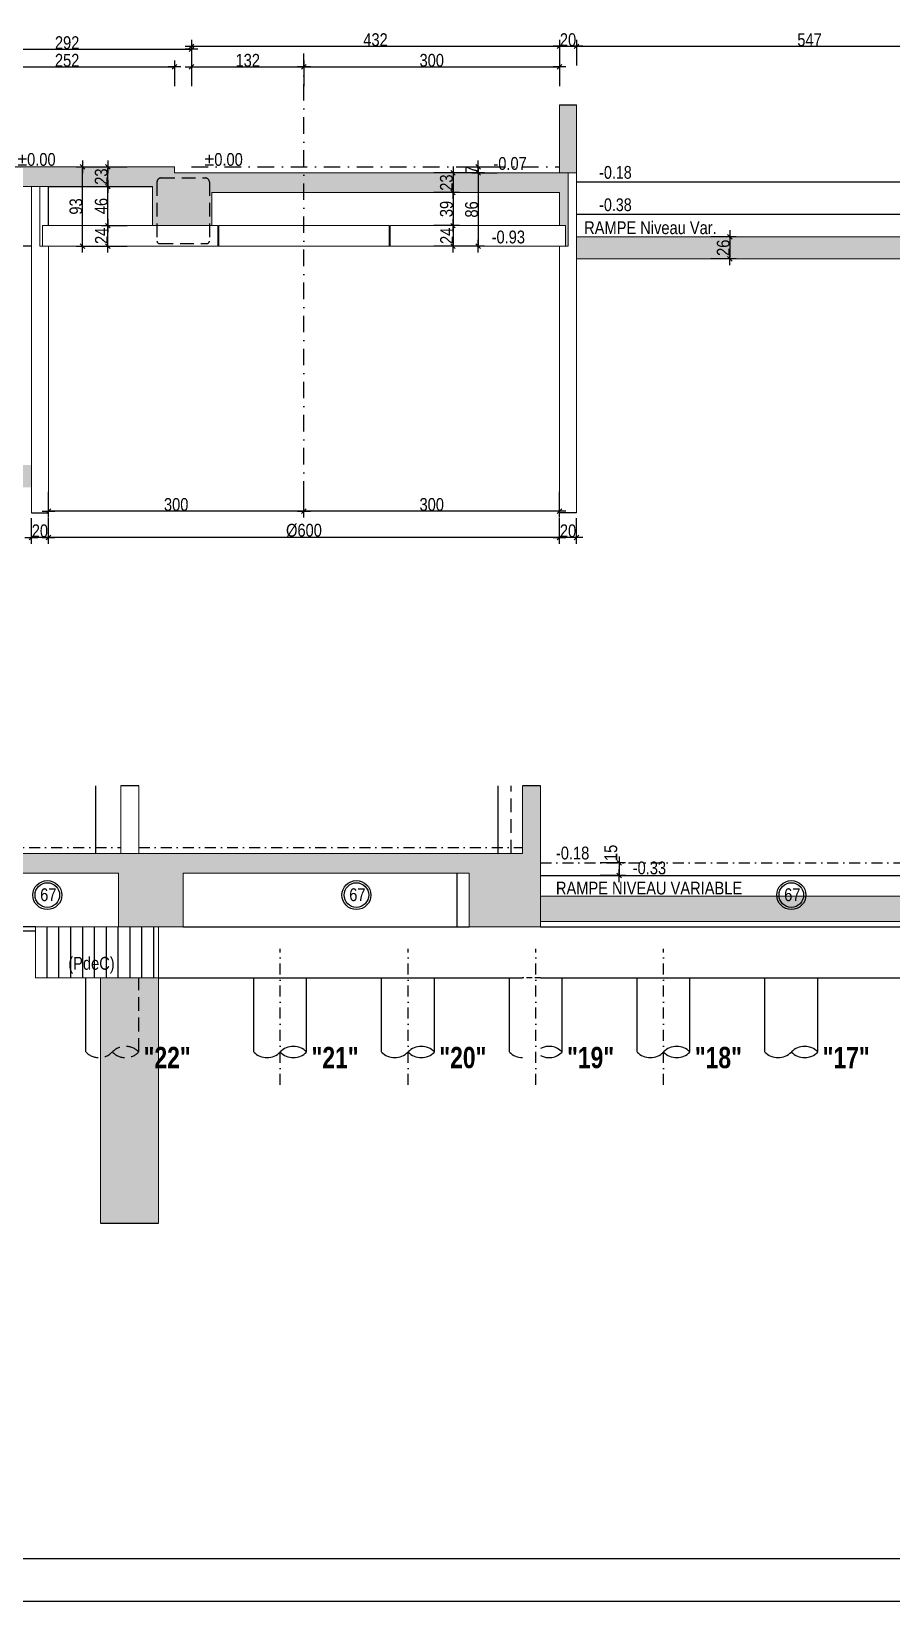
# Model space of a CAD drawing. Header units: centimetres. Extents: x 0 to 23018, y -29024 to -24812.
# Drawn here: x 19749 to 20758, y -29024 to -27182 of the extents above; entities that cross this region are included whole.
import ezdxf
from ezdxf.enums import TextEntityAlignment as Align

# ---------------------------------------------------------------- set-up
doc = ezdxf.new("R2010")
doc.units = ezdxf.units.CM
doc.header["$LTSCALE"] = 25.4
doc.header["$PDMODE"] = 1
doc.header["$PDSIZE"] = -2
doc.linetypes.add('CACHEX2', pattern=[19.05, 12.7, -6.35])
doc.linetypes.add('TIRETPTX2', pattern=[50.8, 25.4, -12.7, 0, -12.7])
for name, color, linetype in [('01_cote_gen', 4, 'Continuous'), ('01_linteaux', 2, 'Continuous'), ('01_murs_sup', 2, 'CACHEX2'), ('01_poch_BN', 9, 'Continuous'), ('01_poch_murs', 253, 'Continuous'), ('01_texte', 230, 'Continuous'), ('AA_COTES', 2, 'Continuous')]:
    doc.layers.add(name, color=color, linetype=linetype)
doc.layers.add('01_murs_coup', color=5, linetype='Continuous', lineweight=60)
doc.layers.add('01_PIEUX', color=5, linetype='Continuous', lineweight=60)
doc.styles.add('ARIAL NA', font='ARIALN.TTF')
doc.styles.add('impact', font='impact.ttf')
doc.styles.add('MATTE_TXT', font='arial.ttf')
doc.styles.add('STYLE2', font='ARIALN.TTF')
doc.dimstyles.new('JB50', dxfattribs={"dimscale": 0.1, "dimtxt": 150, "dimasz": 15, "dimexe": 0.1, "dimexo": 0.1, "dimgap": 0.09, "dimtad": 1, "dimdec": 1, "dimdsep": 46, "dimtxsty": 'STYLE2', "dimblk1": 'BOND_G', "dimblk2": 'BOND_D', "dimsah": 1, "dimcen": 1.5, "dimdle": 0.01, "dimse1": 1, "dimse2": 1, "dimclrd": 4, "dimclre": 2, "dimclrt": 6, "dimazin": 2, "dimtfac": 2.333333, "dimtdec": 1, "dimtix": 1, "dimtmove": 2, "dimatfit": 3, "dimldrblk": 'BOND_G', "dimfxl": 1, "dimtolj": 1, "dimtzin": 0, "dimarcsym": 0})

# ---------------------------------------------------------------- blocks, each defined once
blk = doc.blocks.new('BOND_G')
at = {"layer": 'AA_COTES', "color": 0}
for p, q in [((0, -5), (0, 15)), ((5, 0), (-5, 0)), ((1.8, 1.8), (-1.8, -1.8))]:
    blk.add_line(p, q, dxfattribs=at)
blk = doc.blocks.new('BOND_D')
at = {"layer": 'AA_COTES', "color": 0}
for p, q in [((5, 0), (-5, 0)), ((-1.8, -1.8), (1.8, 1.8)), ((0, 5), (0, -15))]:
    blk.add_line(p, q, dxfattribs=at)
blk = doc.blocks.new('*D241')
at = {"color": 4, "lineweight": -2, "transparency": 16777216}
blk.add_line((19666.1, -27223.6), (19915.1, -27223.6), dxfattribs=at)
at = {"layer": 'Defpoints', "color": 0, "transparency": 16777216}
for p in [(19916.6, -27223.6), (19664.6, -27268.1), (19916.6, -27268.1)]:
    blk.add_point(p, dxfattribs=at)
at = {"color": 4, "lineweight": -2, "transparency": 16777216, "xscale": 1.5, "yscale": 1.5, "zscale": 1.5, "rotation": 180}
blk.add_blockref('BOND_G', (19664.6, -27223.6), dxfattribs=at)
at = {"color": 4, "lineweight": -2, "transparency": 16777216, "xscale": 1.5, "yscale": 1.5, "zscale": 1.5}
blk.add_blockref('BOND_D', (19916.6, -27223.6), dxfattribs=at)
at = {"color": 6, "transparency": 16777216, "insert": (19790.6, -27215.9), "char_height": 15, "attachment_point": 5, "style": 'STYLE2'}
blk.add_mtext('\\A1;252', dxfattribs=at)
blk = doc.blocks.new('*D199')
at = {"color": 4, "lineweight": -2, "transparency": 16777216}
blk.add_line((19938.1, -27199.4), (20367.1, -27199.4), dxfattribs=at)
at = {"layer": 'Defpoints', "color": 0, "transparency": 16777216}
for p in [(20368.6, -27199.4), (19936.6, -27243.9), (20368.6, -27243.9)]:
    blk.add_point(p, dxfattribs=at)
at = {"color": 4, "lineweight": -2, "transparency": 16777216, "xscale": 1.5, "yscale": 1.5, "zscale": 1.5, "rotation": 180}
blk.add_blockref('BOND_G', (19936.6, -27199.4), dxfattribs=at)
at = {"color": 4, "lineweight": -2, "transparency": 16777216, "xscale": 1.5, "yscale": 1.5, "zscale": 1.5}
blk.add_blockref('BOND_D', (20368.6, -27199.4), dxfattribs=at)
at = {"color": 6, "transparency": 16777216, "insert": (20152.6, -27191.7), "char_height": 15, "attachment_point": 5, "style": 'STYLE2'}
blk.add_mtext('\\A1;432', dxfattribs=at)
blk = doc.blocks.new('*D200')
at = {"color": 4, "lineweight": -2, "transparency": 16777216}
blk.add_line((20370.1, -27199.4), (20387.1, -27199.4), dxfattribs=at)
at = {"layer": 'Defpoints', "color": 0, "transparency": 16777216}
for p in [(20388.6, -27199.4), (20368.6, -27243.9), (20388.6, -27243.9)]:
    blk.add_point(p, dxfattribs=at)
at = {"color": 4, "lineweight": -2, "transparency": 16777216, "xscale": 1.5, "yscale": 1.5, "zscale": 1.5, "rotation": 180}
blk.add_blockref('BOND_G', (20368.6, -27199.4), dxfattribs=at)
at = {"color": 4, "lineweight": -2, "transparency": 16777216, "xscale": 1.5, "yscale": 1.5, "zscale": 1.5}
blk.add_blockref('BOND_D', (20388.6, -27199.4), dxfattribs=at)
at = {"color": 6, "transparency": 16777216, "insert": (20378.6, -27191.7), "char_height": 15, "attachment_point": 5, "style": 'STYLE2'}
blk.add_mtext('\\A1;20', dxfattribs=at)
blk = doc.blocks.new('*D202')
at = {"color": 4, "lineweight": -2, "transparency": 16777216}
blk.add_line((19938.1, -27223.6), (20067.1, -27223.6), dxfattribs=at)
at = {"layer": 'Defpoints', "color": 0, "transparency": 16777216}
for p in [(20068.6, -27223.6), (19936.6, -27328.6), (20068.6, -27328.6)]:
    blk.add_point(p, dxfattribs=at)
at = {"color": 4, "lineweight": -2, "transparency": 16777216, "xscale": 1.5, "yscale": 1.5, "zscale": 1.5, "rotation": 180}
blk.add_blockref('BOND_G', (19936.6, -27223.6), dxfattribs=at)
at = {"color": 4, "lineweight": -2, "transparency": 16777216, "xscale": 1.5, "yscale": 1.5, "zscale": 1.5}
blk.add_blockref('BOND_D', (20068.6, -27223.6), dxfattribs=at)
at = {"color": 6, "transparency": 16777216, "insert": (20002.6, -27215.9), "char_height": 15, "attachment_point": 5, "style": 'STYLE2'}
blk.add_mtext('\\A1;132', dxfattribs=at)
blk = doc.blocks.new('*D244')
at = {"color": 4, "lineweight": -2, "transparency": 16777216}
blk.add_line((19646.1, -27202.9), (19935.1, -27202.9), dxfattribs=at)
at = {"layer": 'Defpoints', "color": 0, "transparency": 16777216}
for p in [(19936.6, -27202.9), (19644.6, -27308), (19936.6, -27308)]:
    blk.add_point(p, dxfattribs=at)
at = {"color": 4, "lineweight": -2, "transparency": 16777216, "xscale": 1.5, "yscale": 1.5, "zscale": 1.5, "rotation": 180}
blk.add_blockref('BOND_G', (19644.6, -27202.9), dxfattribs=at)
at = {"color": 4, "lineweight": -2, "transparency": 16777216, "xscale": 1.5, "yscale": 1.5, "zscale": 1.5}
blk.add_blockref('BOND_D', (19936.6, -27202.9), dxfattribs=at)
at = {"color": 6, "transparency": 16777216, "insert": (19790.6, -27195.2), "char_height": 15, "attachment_point": 5, "style": 'STYLE2'}
blk.add_mtext('\\A1;292', dxfattribs=at)
blk = doc.blocks.new('*D194')
at = {"color": 4, "lineweight": -2, "transparency": 16777216}
blk.add_line((20243.6, -27349.3), (20243.6, -27369.3), dxfattribs=at)
at = {"layer": 'Defpoints', "color": 0, "transparency": 16777216}
for p in [(20258.6, -27347.8), (20243.6, -27370.8), (20258.6, -27370.8)]:
    blk.add_point(p, dxfattribs=at)
at = {"color": 4, "lineweight": -2, "transparency": 16777216, "xscale": 1.5, "yscale": 1.5, "zscale": 1.5}
for name, p, rotation in [('BOND_G', (20243.6, -27347.8), 90), ('BOND_D', (20243.6, -27370.8), 270)]:
    blk.add_blockref(name, p, dxfattribs=dict(at, rotation=rotation))
at = {"color": 6, "transparency": 16777216, "insert": (20235.9, -27359.3), "char_height": 15, "attachment_point": 5, "rotation": 90, "style": 'STYLE2'}
blk.add_mtext('\\A1;23', dxfattribs=at)
blk = doc.blocks.new('*D218')
at = {"color": 4, "lineweight": -2, "transparency": 16777216}
blk.add_line((20273.1, -27349.3), (20273.1, -27432.3), dxfattribs=at)
at = {"layer": 'Defpoints', "color": 0, "transparency": 16777216}
for p in [(20277.3, -27347.8), (20273.1, -27433.8), (20284.5, -27433.8)]:
    blk.add_point(p, dxfattribs=at)
at = {"color": 4, "lineweight": -2, "transparency": 16777216, "xscale": 1.5, "yscale": 1.5, "zscale": 1.5}
for name, p, rotation in [('BOND_G', (20273.1, -27347.8), 90), ('BOND_D', (20273.1, -27433.8), 270)]:
    blk.add_blockref(name, p, dxfattribs=dict(at, rotation=rotation))
at = {"color": 6, "transparency": 16777216, "insert": (20265.4, -27390.8), "char_height": 15, "attachment_point": 5, "rotation": 90, "style": 'STYLE2'}
blk.add_mtext('\\A1;86', dxfattribs=at)
blk = doc.blocks.new('*D195')
at = {"color": 4, "lineweight": -2, "transparency": 16777216}
blk.add_line((20243.6, -27372.3), (20243.6, -27408.3), dxfattribs=at)
at = {"layer": 'Defpoints', "color": 0, "transparency": 16777216}
for p in [(20212.8, -27370.8), (20212.8, -27409.8), (20243.6, -27409.8)]:
    blk.add_point(p, dxfattribs=at)
at = {"color": 4, "lineweight": -2, "transparency": 16777216, "xscale": 1.5, "yscale": 1.5, "zscale": 1.5}
for name, p, rotation in [('BOND_G', (20243.6, -27370.8), 90), ('BOND_D', (20243.6, -27409.8), 270)]:
    blk.add_blockref(name, p, dxfattribs=dict(at, rotation=rotation))
at = {"color": 6, "transparency": 16777216, "insert": (20235.9, -27390.3), "char_height": 15, "attachment_point": 5, "rotation": 90, "style": 'STYLE2'}
blk.add_mtext('\\A1;39', dxfattribs=at)
blk = doc.blocks.new('*D219')
at = {"color": 4, "lineweight": -2, "transparency": 16777216}
blk.add_line((20243.6, -27411.3), (20243.6, -27432.3), dxfattribs=at)
at = {"layer": 'Defpoints', "color": 0, "transparency": 16777216}
for p in [(20210.4, -27409.8), (20210.4, -27433.8), (20243.6, -27433.8)]:
    blk.add_point(p, dxfattribs=at)
at = {"color": 4, "lineweight": -2, "transparency": 16777216, "xscale": 1.5, "yscale": 1.5, "zscale": 1.5}
for name, p, rotation in [('BOND_G', (20243.6, -27409.8), 90), ('BOND_D', (20243.6, -27433.8), 270)]:
    blk.add_blockref(name, p, dxfattribs=dict(at, rotation=rotation))
at = {"color": 6, "transparency": 16777216, "insert": (20236, -27421.8), "char_height": 15, "attachment_point": 5, "rotation": 90, "style": 'STYLE2'}
blk.add_mtext('\\A1;24', dxfattribs=at)
blk = doc.blocks.new('*D220')
at = {"color": 4, "lineweight": -2, "transparency": 16777216}
blk.add_line((20387.1, -27775.6), (20370.1, -27775.6), dxfattribs=at)
at = {"layer": 'Defpoints', "color": 0, "transparency": 16777216}
for p in [(20368.6, -27746.9), (20388.6, -27746.9), (20368.6, -27775.6)]:
    blk.add_point(p, dxfattribs=at)
at = {"color": 4, "lineweight": -2, "transparency": 16777216, "xscale": 1.5, "yscale": 1.5, "zscale": 1.5, "rotation": 180}
blk.add_blockref('BOND_D', (20368.6, -27775.6), dxfattribs=at)
at = {"color": 4, "lineweight": -2, "transparency": 16777216, "xscale": 1.5, "yscale": 1.5, "zscale": 1.5}
blk.add_blockref('BOND_G', (20388.6, -27775.6), dxfattribs=at)
at = {"color": 6, "transparency": 16777216, "insert": (20378.6, -27768), "char_height": 15, "attachment_point": 5, "style": 'STYLE2'}
blk.add_mtext('\\A1;20', dxfattribs=at)
blk = doc.blocks.new('*D221')
at = {"color": 4, "lineweight": -2, "transparency": 16777216}
blk.add_line((20367.1, -27775.6), (19770.1, -27775.6), dxfattribs=at)
at = {"layer": 'Defpoints', "color": 0, "transparency": 16777216}
for p in [(19768.6, -27727.4), (20368.6, -27727.4), (19768.6, -27775.6)]:
    blk.add_point(p, dxfattribs=at)
at = {"color": 4, "lineweight": -2, "transparency": 16777216, "xscale": 1.5, "yscale": 1.5, "zscale": 1.5, "rotation": 180}
blk.add_blockref('BOND_D', (19768.6, -27775.6), dxfattribs=at)
at = {"color": 4, "lineweight": -2, "transparency": 16777216, "xscale": 1.5, "yscale": 1.5, "zscale": 1.5}
blk.add_blockref('BOND_G', (20368.6, -27775.6), dxfattribs=at)
at = {"color": 6, "transparency": 16777216, "insert": (20068.6, -27767.5), "char_height": 15, "attachment_point": 5, "style": 'STYLE2'}
blk.add_mtext('\\A1;%%C600', dxfattribs=at)
blk = doc.blocks.new('*D222')
at = {"color": 4, "lineweight": -2, "transparency": 16777216}
blk.add_line((19767.1, -27775.6), (19750.1, -27775.6), dxfattribs=at)
at = {"layer": 'Defpoints', "color": 0, "transparency": 16777216}
for p in [(19748.6, -27714.8), (19768.6, -27714.8), (19748.6, -27775.6)]:
    blk.add_point(p, dxfattribs=at)
at = {"color": 4, "lineweight": -2, "transparency": 16777216, "xscale": 1.5, "yscale": 1.5, "zscale": 1.5, "rotation": 180}
blk.add_blockref('BOND_D', (19748.6, -27775.6), dxfattribs=at)
at = {"color": 4, "lineweight": -2, "transparency": 16777216, "xscale": 1.5, "yscale": 1.5, "zscale": 1.5}
blk.add_blockref('BOND_G', (19768.6, -27775.6), dxfattribs=at)
at = {"color": 6, "transparency": 16777216, "insert": (19758.6, -27768), "char_height": 15, "attachment_point": 5, "style": 'STYLE2'}
blk.add_mtext('\\A1;20', dxfattribs=at)
blk = doc.blocks.new('*D223')
at = {"color": 4, "lineweight": -2, "transparency": 16777216}
blk.add_line((20367.1, -27744.8), (20070.1, -27744.8), dxfattribs=at)
at = {"layer": 'Defpoints', "color": 0, "transparency": 16777216}
for p in [(20068.6, -27712.9), (20368.6, -27712.9), (20068.6, -27744.8)]:
    blk.add_point(p, dxfattribs=at)
at = {"color": 4, "lineweight": -2, "transparency": 16777216, "xscale": 1.5, "yscale": 1.5, "zscale": 1.5, "rotation": 180}
blk.add_blockref('BOND_D', (20068.6, -27744.8), dxfattribs=at)
at = {"color": 4, "lineweight": -2, "transparency": 16777216, "xscale": 1.5, "yscale": 1.5, "zscale": 1.5}
blk.add_blockref('BOND_G', (20368.6, -27744.8), dxfattribs=at)
at = {"color": 6, "transparency": 16777216, "insert": (20218.6, -27737.1), "char_height": 15, "attachment_point": 5, "style": 'STYLE2'}
blk.add_mtext('\\A1;300', dxfattribs=at)
blk = doc.blocks.new('*D224')
at = {"color": 4, "lineweight": -2, "transparency": 16777216}
blk.add_line((20067.1, -27744.8), (19770.1, -27744.8), dxfattribs=at)
at = {"layer": 'Defpoints', "color": 0, "transparency": 16777216}
for p in [(19768.6, -27722.3), (20068.6, -27722.3), (19768.6, -27744.8)]:
    blk.add_point(p, dxfattribs=at)
at = {"color": 4, "lineweight": -2, "transparency": 16777216, "xscale": 1.5, "yscale": 1.5, "zscale": 1.5, "rotation": 180}
blk.add_blockref('BOND_D', (19768.6, -27744.8), dxfattribs=at)
at = {"color": 4, "lineweight": -2, "transparency": 16777216, "xscale": 1.5, "yscale": 1.5, "zscale": 1.5}
blk.add_blockref('BOND_G', (20068.6, -27744.8), dxfattribs=at)
at = {"color": 6, "transparency": 16777216, "insert": (19918.6, -27737.1), "char_height": 15, "attachment_point": 5, "style": 'STYLE2'}
blk.add_mtext('\\A1;300', dxfattribs=at)
blk = doc.blocks.new('*D196')
at = {"color": 4, "lineweight": -2, "transparency": 16777216}
blk.add_line((20070.1, -27223.6), (20367.1, -27223.6), dxfattribs=at)
at = {"layer": 'Defpoints', "color": 0, "transparency": 16777216}
for p in [(20368.6, -27223.6), (20068.6, -27280.6), (20368.6, -27298.9)]:
    blk.add_point(p, dxfattribs=at)
at = {"color": 4, "lineweight": -2, "transparency": 16777216, "xscale": 1.5, "yscale": 1.5, "zscale": 1.5, "rotation": 180}
blk.add_blockref('BOND_G', (20068.6, -27223.6), dxfattribs=at)
at = {"color": 4, "lineweight": -2, "transparency": 16777216, "xscale": 1.5, "yscale": 1.5, "zscale": 1.5}
blk.add_blockref('BOND_D', (20368.6, -27223.6), dxfattribs=at)
at = {"color": 6, "transparency": 16777216, "insert": (20218.6, -27215.9), "char_height": 15, "attachment_point": 5, "style": 'STYLE2'}
blk.add_mtext('\\A1;300', dxfattribs=at)
blk = doc.blocks.new('*D197')
at = {"color": 4, "lineweight": -2, "transparency": 16777216}
blk.add_line((20568.6, -27424.3), (20568.6, -27447.3), dxfattribs=at)
at = {"layer": 'Defpoints', "color": 0, "transparency": 16777216}
for p in [(20531.2, -27422.8), (20531.2, -27448.8), (20568.6, -27448.8)]:
    blk.add_point(p, dxfattribs=at)
at = {"color": 4, "lineweight": -2, "transparency": 16777216, "xscale": 1.5, "yscale": 1.5, "zscale": 1.5}
for name, p, rotation in [('BOND_G', (20568.6, -27422.8), 90), ('BOND_D', (20568.6, -27448.8), 270)]:
    blk.add_blockref(name, p, dxfattribs=dict(at, rotation=rotation))
at = {"color": 6, "transparency": 16777216, "insert": (20560.9, -27435.8), "char_height": 15, "attachment_point": 5, "rotation": 90, "style": 'STYLE2'}
blk.add_mtext('\\A1;26', dxfattribs=at)
blk = doc.blocks.new('*D229')
at = {"color": 4, "lineweight": -2, "transparency": 16777216}
blk.add_line((20390.1, -27199.4), (20934.1, -27199.4), dxfattribs=at)
at = {"layer": 'Defpoints', "color": 0, "transparency": 16777216}
for p in [(20935.6, -27199.4), (20388.6, -27268.1), (20935.6, -27268.1)]:
    blk.add_point(p, dxfattribs=at)
at = {"color": 4, "lineweight": -2, "transparency": 16777216, "xscale": 1.5, "yscale": 1.5, "zscale": 1.5, "rotation": 180}
blk.add_blockref('BOND_G', (20388.6, -27199.4), dxfattribs=at)
at = {"color": 4, "lineweight": -2, "transparency": 16777216, "xscale": 1.5, "yscale": 1.5, "zscale": 1.5}
blk.add_blockref('BOND_D', (20935.6, -27199.4), dxfattribs=at)
at = {"color": 6, "transparency": 16777216, "insert": (20662.1, -27191.8), "char_height": 15, "attachment_point": 5, "style": 'STYLE2'}
blk.add_mtext('\\A1;547', dxfattribs=at)
blk = doc.blocks.new('*D251')
at = {"layer": '01_cote_gen', "color": 4, "lineweight": -2, "transparency": 16777216}
for p, q in [((20273.1, -27339.3), (20273.1, -27337.8)), ((20273.1, -27340.8), (20273.1, -27347.8)), ((20273.1, -27349.3), (20273.1, -27350.8))]:
    blk.add_line(p, q, dxfattribs=at)
at = {"layer": 'Defpoints', "color": 0, "transparency": 16777216}
for p in [(20248.1, -27340.8), (20251.1, -27347.8), (20273.1, -27347.8)]:
    blk.add_point(p, dxfattribs=at)
at = {"layer": '01_cote_gen', "color": 4, "lineweight": -2, "transparency": 16777216, "xscale": 1.5, "yscale": 1.5, "zscale": 1.5}
for name, p, rotation in [('BOND_G', (20273.1, -27340.8), 270), ('BOND_D', (20273.1, -27347.8), 90)]:
    blk.add_blockref(name, p, dxfattribs=dict(at, rotation=rotation))
at = {"layer": '01_cote_gen', "color": 6, "transparency": 16777216, "insert": (20265.6, -27344.3), "char_height": 15, "attachment_point": 5, "rotation": 90, "style": 'STYLE2'}
blk.add_mtext('\\A1;7', dxfattribs=at)
blk = doc.blocks.new('*D252')
at = {"layer": '01_cote_gen', "color": 4, "lineweight": -2, "transparency": 16777216}
blk.add_line((19808.6, -27432.3), (19808.6, -27342.3), dxfattribs=at)
at = {"layer": 'Defpoints', "color": 0, "transparency": 16777216}
for p in [(19808.6, -27340.8), (19835.5, -27340.8), (19835.5, -27433.8)]:
    blk.add_point(p, dxfattribs=at)
at = {"layer": '01_cote_gen', "color": 4, "lineweight": -2, "transparency": 16777216, "xscale": 1.5, "yscale": 1.5, "zscale": 1.5}
for name, p, rotation in [('BOND_D', (19808.6, -27340.8), 90), ('BOND_G', (19808.6, -27433.8), 270)]:
    blk.add_blockref(name, p, dxfattribs=dict(at, rotation=rotation))
at = {"layer": '01_cote_gen', "color": 6, "transparency": 16777216, "insert": (19801, -27387.3), "char_height": 15, "attachment_point": 5, "rotation": 90, "style": 'STYLE2'}
blk.add_mtext('\\A1;93', dxfattribs=at)
blk = doc.blocks.new('*D253')
at = {"layer": '01_cote_gen', "color": 4, "lineweight": -2, "transparency": 16777216}
blk.add_line((19838.4, -27432.3), (19838.4, -27411.3), dxfattribs=at)
at = {"layer": 'Defpoints', "color": 0, "transparency": 16777216}
for p in [(19838.4, -27409.8), (19864.6, -27409.8), (19857.8, -27433.8)]:
    blk.add_point(p, dxfattribs=at)
at = {"layer": '01_cote_gen', "color": 4, "lineweight": -2, "transparency": 16777216, "xscale": 1.5, "yscale": 1.5, "zscale": 1.5}
for name, p, rotation in [('BOND_D', (19838.4, -27409.8), 90), ('BOND_G', (19838.4, -27433.8), 270)]:
    blk.add_blockref(name, p, dxfattribs=dict(at, rotation=rotation))
at = {"layer": '01_cote_gen', "color": 6, "transparency": 16777216, "insert": (19830.8, -27421.8), "char_height": 15, "attachment_point": 5, "rotation": 90, "style": 'STYLE2'}
blk.add_mtext('\\A1;24', dxfattribs=at)
blk = doc.blocks.new('*D254')
at = {"layer": '01_cote_gen', "color": 4, "lineweight": -2, "transparency": 16777216}
blk.add_line((19838.4, -27408.3), (19838.4, -27365.3), dxfattribs=at)
at = {"layer": 'Defpoints', "color": 0, "transparency": 16777216}
for p in [(19838.4, -27363.8), (19854.5, -27363.8), (19854.5, -27409.8)]:
    blk.add_point(p, dxfattribs=at)
at = {"layer": '01_cote_gen', "color": 4, "lineweight": -2, "transparency": 16777216, "xscale": 1.5, "yscale": 1.5, "zscale": 1.5}
for name, p, rotation in [('BOND_D', (19838.4, -27363.8), 90), ('BOND_G', (19838.4, -27409.8), 270)]:
    blk.add_blockref(name, p, dxfattribs=dict(at, rotation=rotation))
at = {"layer": '01_cote_gen', "color": 6, "transparency": 16777216, "insert": (19830.7, -27386.8), "char_height": 15, "attachment_point": 5, "rotation": 90, "style": 'STYLE2'}
blk.add_mtext('\\A1;46', dxfattribs=at)
blk = doc.blocks.new('*D255')
at = {"layer": '01_cote_gen', "color": 4, "lineweight": -2, "transparency": 16777216}
blk.add_line((19838.4, -27362.3), (19838.4, -27342.3), dxfattribs=at)
at = {"layer": 'Defpoints', "color": 0, "transparency": 16777216}
for p in [(19838.4, -27340.8), (19855.3, -27340.8), (19855.3, -27363.8)]:
    blk.add_point(p, dxfattribs=at)
at = {"layer": '01_cote_gen', "color": 4, "lineweight": -2, "transparency": 16777216, "xscale": 1.5, "yscale": 1.5, "zscale": 1.5}
for name, p, rotation in [('BOND_D', (19838.4, -27340.8), 90), ('BOND_G', (19838.4, -27363.8), 270)]:
    blk.add_blockref(name, p, dxfattribs=dict(at, rotation=rotation))
at = {"layer": '01_cote_gen', "color": 6, "transparency": 16777216, "insert": (19830.7, -27352.3), "char_height": 15, "attachment_point": 5, "rotation": 90, "style": 'STYLE2'}
blk.add_mtext('\\A1;23', dxfattribs=at)
blk = doc.blocks.new('*D265')
at = {"layer": '01_cote_gen', "color": 4, "lineweight": -2, "transparency": 16777216}
blk.add_line((20438.7, -28159), (20438.7, -28171), dxfattribs=at)
at = {"layer": 'Defpoints', "color": 0, "transparency": 16777216}
for p in [(20424.6, -28157.5), (20424.6, -28172.5), (20438.7, -28172.5)]:
    blk.add_point(p, dxfattribs=at)
at = {"layer": '01_cote_gen', "color": 4, "lineweight": -2, "transparency": 16777216, "xscale": 1.5, "yscale": 1.5, "zscale": 1.5}
for name, p, rotation in [('BOND_G', (20438.7, -28157.5), 90), ('BOND_D', (20438.7, -28172.5), 270)]:
    blk.add_blockref(name, p, dxfattribs=dict(at, rotation=rotation))
at = {"layer": '01_cote_gen', "color": 6, "transparency": 16777216, "insert": (20428.9, -28145.8), "char_height": 15, "attachment_point": 5, "rotation": 90, "style": 'STYLE2'}
blk.add_mtext('\\A1;15', dxfattribs=at)

msp = doc.modelspace()

# ---------------------------------------------------------------- hatches: boundary and pattern name
at = {"layer": '01_poch_BN'}
h = msp.add_hatch(color=256, dxfattribs=at)
h.dxf.hatch_style = 1
h.paths.add_polyline_path([(20378.62, -27347.83), (19936.62, -27347.83), (19916.62, -27347.83), (19916.62, -27340.83), (19664.62, -27340.83), (19664.62, -27268.1), (19644.62, -27268.1), (19644.62, -27347.83), (18969.62, -27347.83), (18969.62, -27370.83), (19183.62, -27370.83), (19183.62, -27695.83), (19208.62, -27695.83), (19208.62, -27370.83), (19664.62, -27370.83), (19664.62, -27363.83), (19890.62, -27363.83), (19890.62, -27409.83), (19960.62, -27409.83), (19960.62, -27370.83), (20368.62, -27370.83), (20368.62, -27409.83), (20375.62, -27409.83), (20375.62, -27433.83), (20378.62, -27433.83)])
h.paths.add_polyline_path([(19748.62, -27690.83), (19208.62, -27690.83), (19208.62, -27716.83), (19748.62, -27716.83)])
h.paths.add_polyline_path([(19208.62, -27695.83), (19141.62, -27695.83), (19141.62, -27755.83), (19208.62, -27755.83)])
h.paths.add_polyline_path([(19208.62, -27755.83), (19183.62, -27755.83), (19183.62, -27806.67), (19208.62, -27806.67)])
h.paths.add_polyline_path([(19263.13, -27372.47), (19263.13, -27345.86), (19231.9, -27345.86), (19231.9, -27372.47)], flags=25)
h.paths.add_polyline_path([(19576.69, -27372.47), (19576.69, -27345.86), (19545.46, -27345.86), (19545.46, -27372.47)], flags=25)
h.paths.add_polyline_path([(19704.44, -27365.47), (19704.44, -27338.86), (19673.21, -27338.86), (19673.21, -27365.47)], flags=25)
h.paths.add_polyline_path([(20251.42, -27372.47), (20251.42, -27345.86), (20220.2, -27345.86), (20220.2, -27372.47)], flags=25)
h.paths.add_polyline_path([(19555.03, -27716.97), (19555.03, -27690.36), (19523.8, -27690.36), (19523.8, -27716.97)], flags=9)
h = msp.add_hatch(color=256, dxfattribs=at)
h.dxf.hatch_style = 1
h.paths.add_polyline_path([(20388.62, -27268.1), (20368.62, -27268.1), (20368.62, -27347.83), (20388.62, -27347.83)])
h = msp.add_hatch(color=256, dxfattribs=at)
h.dxf.hatch_style = 1
h.paths.add_polyline_path([(20935.62, -27422.83), (20388.62, -27422.83), (20388.62, -27448.83), (20935.62, -27448.83)])
h.paths.add_polyline_path([(20978.62, -27268.1), (20960.62, -27268.1), (20960.62, -27433.83), (20978.62, -27433.83)])
h.paths.add_polyline_path([(20576.44, -27448.97), (20576.44, -27422.36), (20545.21, -27422.36), (20545.21, -27448.97)], flags=9)
h = msp.add_hatch(color=256, dxfattribs=at)
h.dxf.hatch_style = 1
h.paths.add_polyline_path([(21483.82, -28139.54), (21444.42, -28139.54), (21444.42, -28179.54), (20959.64, -28179.54), (20959.64, -28139.54), (20942.94, -28139.54), (20942.94, -28232.54), (20984.7, -28232.54), (20984.7, -28202.54), (21444.42, -28202.54), (21444.42, -28232.54), (21483.82, -28232.54)])
h.paths.add_polyline_path([(21365.64, -28292.54), (21292.33, -28292.54), (21292.33, -28580.35), (21365.64, -28580.35)])
h.paths.add_polyline_path([(21292.33, -28459.54), (20912.94, -28459.54), (20912.94, -28580.35), (20935.94, -28580.35), (20935.94, -28482.54), (21292.33, -28482.54)])
h.paths.add_polyline_path([(20942.94, -28196.42), (20346.13, -28196.42), (20346.13, -28226.42), (20942.94, -28226.42)])
h.paths.add_polyline_path([(20346.13, -28067.1), (20325.25, -28067.1), (20325.25, -28146.54), (19590.58, -28146.54), (19590.58, -28067.1), (19569.8, -28067.1), (19569.8, -28134.54), (18865.14, -28134.54), (18865.14, -28232.54), (18896.45, -28232.54), (18896.45, -28157.54), (19569.8, -28157.54), (19569.8, -28232.54), (19590.58, -28232.54), (19590.58, -28169.54), (19851.03, -28169.54), (19851.03, -28232.54), (19926.83, -28232.54), (19926.83, -28169.54), (20262.61, -28169.54), (20262.61, -28232.54), (20346.13, -28232.54)])
h.paths.add_polyline_path([(19897.87, -28292.54), (19829.69, -28292.54), (19829.69, -28580.35), (19897.87, -28580.35)])

# ---------------------------------------------------------------- linework, layer by layer
at = {"layer": '01_cote_gen'}
msp.add_line((21967.31, -29024.36), (16027.31, -29024.36), dxfattribs=at)
at = {"layer": '01_linteaux', "linetype": 'TIRETPTX2', "ltscale": 0.03}
for p, q in [((20068.62, -27728.86), (20068.62, -27207.82)), ((19936.62, -27340.83), (20368.62, -27340.83))]:
    msp.add_line(p, q, dxfattribs=at)
at = {"layer": '01_linteaux', "linetype": 'Continuous'}
for p, q in [((20935.62, -27358.83), (20388.62, -27358.83)), ((20935.62, -27396.83), (20388.62, -27396.83)), ((19748.62, -27433.83), (19208.62, -27433.83))]:
    msp.add_line(p, q, dxfattribs=at)
at = {"layer": '01_linteaux'}
for p, q in [((19824.39, -28146.54), (19824.39, -28067.1)), ((20296.55, -28146.54), (20296.55, -28067.1)), ((20248.6, -28232.54), (20248.6, -28169.54)), ((20346.13, -28172.54), (20942.94, -28172.54)), ((19753.35, -28232.54), (19605.18, -28232.54)), ((19753.35, -28237.54), (19605.18, -28237.54)), ((19926.83, -28232.54), (20262.61, -28232.54)), ((20346.13, -28232.54), (20942.94, -28232.54)), ((19812.63, -28379.46), (19812.63, -28292.54)), ((19897.87, -28292.54), (20325.25, -28292.54)), ((20009.74, -28379.46), (20009.74, -28292.54)), ((20071.74, -28379.46), (20071.74, -28292.54)), ((20159.75, -28379.46), (20159.75, -28292.54)), ((20221.75, -28379.46), (20221.75, -28292.54)), ((20309.75, -28379.46), (20309.75, -28292.54)), ((20346.13, -28292.54), (21292.33, -28292.54)), ((20371.75, -28379.46), (20371.75, -28292.54)), ((20459.75, -28379.46), (20459.75, -28292.54)), ((20521.75, -28379.46), (20521.75, -28292.54)), ((20609.75, -28379.46), (20609.75, -28292.54)), ((20671.75, -28379.46), (20671.75, -28292.54))]:
    msp.add_line(p, q, dxfattribs=at)
at = {"layer": '01_linteaux', "linetype": 'TIRETPTX2', "ltscale": 0.02}
for p, q in [((19590.58, -28139.54), (19853.76, -28139.54)), ((19874.63, -28139.54), (20325.25, -28139.54)), ((20346.13, -28157.54), (20942.94, -28157.54)), ((20040.74, -28417.99), (20040.74, -28258.31)), ((20190.75, -28417.99), (20190.75, -28258.31)), ((20340.75, -28417.99), (20340.75, -28258.31)), ((20490.75, -28417.99), (20490.75, -28258.31))]:
    msp.add_line(p, q, dxfattribs=at)
at = {"layer": '01_linteaux'}
for centre, start, end in [((20056.24, -28394.53), 44.19387, 135.80613), ((20206.25, -28394.53), 44.19387, 135.80613), ((20356.25, -28394.53), 44.19387, 117.91531), ((20506.25, -28394.53), 44.19387, 135.80613), ((20656.25, -28394.53), 44.19387, 135.80613), ((20025.24, -28364.39), 224.19387, 315.80613), ((20056.24, -28364.39), 224.19387, 315.80613), ((20175.25, -28364.39), 224.19387, 315.80613), ((20206.25, -28364.39), 224.19387, 315.80613), ((20325.25, -28364.39), 224.19387, 269.99985), ((20356.25, -28364.39), 242.08469, 315.80613), ((20475.25, -28364.39), 224.19387, 315.80613), ((20506.25, -28364.39), 224.19387, 315.80613), ((20625.25, -28364.39), 224.19387, 315.80613), ((20656.25, -28364.39), 224.19387, 315.80613)]:
    msp.add_arc(centre, 21.62, start, end, dxfattribs=at)
at = {"layer": '01_murs_coup', "linetype": 'Continuous', "lineweight": 5}
for p, q in [((20368.62, -27268.1), (20368.62, -27347.83)), ((20388.62, -27268.1), (20388.62, -27746.87)), ((19664.62, -27340.83), (19916.62, -27340.83)), ((19916.62, -27340.83), (19916.62, -27347.83)), ((19916.62, -27347.83), (20388.62, -27347.83)), ((20378.62, -27347.83), (20378.62, -27433.83)), ((19890.62, -27363.83), (19664.62, -27363.83)), ((19748.62, -27363.83), (19748.62, -27746.87)), ((19758.62, -27363.83), (19758.62, -27433.83)), ((19890.62, -27363.83), (19890.62, -27409.83)), ((19960.62, -27370.83), (19960.62, -27409.83)), ((19960.62, -27370.83), (20368.62, -27370.83)), ((20368.62, -27370.83), (20368.62, -27409.83)), ((19761.62, -27409.83), (19761.62, -27433.83)), ((19761.62, -27409.83), (19967.62, -27409.83)), ((19967.62, -27409.83), (19967.62, -27433.83)), ((19968.62, -27409.83), (19968.62, -27433.83)), ((19968.62, -27409.83), (20168.62, -27409.83)), ((20168.62, -27409.83), (20168.62, -27433.83)), ((20169.62, -27409.83), (20169.62, -27433.83)), ((20169.62, -27409.83), (20375.62, -27409.83)), ((20375.62, -27409.83), (20375.62, -27433.83)), ((19758.62, -27433.83), (20378.62, -27433.83)), ((19768.62, -27433.83), (19768.62, -27746.87)), ((19968.62, -27433.83), (20168.62, -27433.83)), ((20169.62, -27433.83), (20378.62, -27433.83)), ((20368.62, -27433.83), (20368.62, -27746.87)), ((20388.62, -27422.83), (20935.62, -27422.83)), ((20388.62, -27448.83), (20935.62, -27448.83))]:
    msp.add_line(p, q, dxfattribs=at)
at = {"layer": '01_murs_sup', "ltscale": 0.05}
for p, q in [((19896.02, -27358.83), (19896.02, -27427.83)), ((19901.02, -27353.83), (19952.62, -27353.83)), ((19957.62, -27358.83), (19957.62, -27427.83)), ((19899.02, -27430.83), (19954.62, -27430.83)), ((20312.03, -28146.54), (20312.03, -28067.1)), ((19874.63, -28379.46), (19874.63, -28292.54))]:
    msp.add_line(p, q, dxfattribs=at)
at = {"layer": '01_murs_sup', "ltscale": 0.02}
msp.add_line((20346.13, -28292.54), (20325.25, -28292.54), dxfattribs=at)
at = {"layer": '01_murs_sup', "ltscale": 0.05}
for centre, radius, start, end in [((19901.02, -27358.83), 5, 90, 180), ((19952.62, -27358.83), 5, 0, 90), ((19899.02, -27427.83), 3, 180, 270), ((19954.62, -27427.83), 3, 270, 0), ((19859.13, -28394.53), 21.62, 44.19387, 135.80613), ((19828.13, -28364.39), 21.62, 224.19387, 315.80613), ((19859.13, -28364.39), 21.62, 224.19387, 315.80613)]:
    msp.add_arc(centre, radius, start, end, dxfattribs=at)
at = {"layer": '01_PIEUX', "linetype": 'Continuous', "lineweight": 5}
for p, q in [((19853.76, -28146.54), (19853.76, -28067.1)), ((19874.63, -28146.54), (19874.63, -28067.1)), ((20325.25, -28146.54), (20325.25, -28067.1)), ((20346.13, -28232.54), (20346.13, -28067.1)), ((19590.58, -28146.54), (20325.25, -28146.54)), ((19590.58, -28169.54), (19851.03, -28169.54)), ((19851.03, -28232.54), (19851.03, -28169.54)), ((19926.83, -28169.54), (20262.61, -28169.54)), ((19926.83, -28232.54), (19926.83, -28169.54)), ((20262.61, -28232.54), (20262.61, -28169.54)), ((20346.13, -28196.42), (20942.94, -28196.42)), ((20346.13, -28226.42), (20942.94, -28226.42)), ((19753.35, -28292.54), (19753.35, -28232.54)), ((19926.83, -28232.54), (19753.35, -28232.54)), ((19897.87, -28292.54), (19897.87, -28232.54)), ((20346.13, -28232.54), (20262.61, -28232.54)), ((19897.87, -28292.54), (19753.35, -28292.54)), ((19829.69, -28580.35), (19829.69, -28292.54)), ((19897.87, -28580.35), (19897.87, -28292.54))]:
    msp.add_line(p, q, dxfattribs=at)
at = {"layer": '01_poch_BN'}
for p, q in [((20368.62, -27268.1), (20388.62, -27268.1)), ((19768.62, -27363.83), (19890.62, -27363.83)), ((19768.62, -27409.83), (19768.62, -27363.83)), ((19748.62, -27746.87), (19768.62, -27746.87)), ((20388.62, -27746.87), (20368.62, -27746.87)), ((19874.63, -28067.1), (19853.76, -28067.1)), ((20346.13, -28067.1), (20325.25, -28067.1)), ((19829.69, -28580.35), (19897.87, -28580.35))]:
    msp.add_line(p, q, dxfattribs=at)
at = {"layer": '01_poch_murs'}
for p, q in [((19766.98, -28292.54), (19766.98, -28232.54)), ((19780.98, -28292.54), (19780.98, -28232.54)), ((19794.98, -28292.54), (19794.98, -28232.54)), ((19808.98, -28292.54), (19808.98, -28232.54)), ((19822.6, -28292.54), (19822.6, -28232.54)), ((19836.6, -28292.54), (19836.6, -28232.54)), ((19850.6, -28292.54), (19850.6, -28232.54)), ((19864.6, -28292.54), (19864.6, -28232.54)), ((19878.23, -28292.54), (19878.23, -28232.54)), ((19892.23, -28292.54), (19892.23, -28232.54))]:
    msp.add_line(p, q, dxfattribs=at)
at = {"layer": '01_texte'}
msp.add_line((21967.31, -28974.36), (16077.31, -28974.36), dxfattribs=at)
for centre, radius in [((19767.32, -28195.31), 17.03), ((19767.32, -28195.31), 14.45), ((20130.16, -28195.31), 17.03), ((20130.16, -28195.31), 14.45), ((20640.73, -28195.31), 17.03), ((20640.73, -28195.31), 14.45)]:
    msp.add_circle(centre, radius, dxfattribs=at)

# ---------------------------------------------------------------- texts
at = {"layer": '01_texte', "style": 'ARIAL NA'}
for s, p in [('%%P0.00', (19732.1, -27339.6)), ('%%P0.00', (19951.84, -27339.6)), ('-0.07', (20290.99, -27344.34)), ('-0.93', (20288.93, -27430.63)), ('RAMPE Niveau Var.', (20397.51, -27419.76)), ('-0.18', (20364.41, -28153.49)), ('-0.33', (20454.56, -28170.98)), ('67', (19758.95, -28202.4)), ('67', (20121.78, -28202.4)), ('RAMPE NIVEAU VARIABLE', (20364.41, -28194.62)), ('67', (20632.35, -28202.4))]:
    msp.add_text(s, height=15, dxfattribs=at).set_placement(p)
at = {"layer": '01_texte', "style": 'MATTE_TXT', "width": 0.8}
for s, p in [('-0.18', (20434.26, -27359.29)), ('-0.38', (20434.26, -27397.29))]:
    msp.add_text(s, height=15, dxfattribs=at).set_placement(p, align=Align.BOTTOM_CENTER)
at = {"layer": '01_texte', "style": 'ARIAL NA'}
msp.add_text('(PdeC)', height=15, dxfattribs=at).set_placement((19819.17, -28287.41), align=Align.BOTTOM_CENTER)
at = {"layer": '01_texte', "style": 'impact'}
for s, p in [('"22"', (19908, -28405.97)), ('"21"', (20105.11, -28405.97)), ('"20"', (20255.12, -28405.97)), ('"19"', (20405.11, -28405.97)), ('"18"', (20555.11, -28405.97)), ('"17"', (20705.11, -28405.97))]:
    msp.add_text(s, height=25, rotation=0, dxfattribs=at).set_placement(p, align=Align.BOTTOM_CENTER)

# ---------------------------------------------------------------- dimensions: what is measured, and where the dimension line sits
for base, p1, p2, picture, middle in [((19936.62, -27202.9), (19644.62, -27307.97), (19936.62, -27307.97), '*D244', (19790.62, -27195.23)), ((20368.62, -27199.4), (19936.62, -27243.95), (20368.62, -27243.95), '*D199', (20152.62, -27191.73)), ((20388.62, -27199.4), (20368.62, -27243.95), (20388.62, -27243.95), '*D200', (20378.62, -27191.73)), ((20935.62, -27199.4), (20388.62, -27268.1), (20935.62, -27268.1), '*D229', (20662.12, -27191.76)), ((19916.62, -27223.55), (19664.62, -27268.1), (19916.62, -27268.1), '*D241', (19790.62, -27215.88)), ((20068.62, -27223.55), (19936.62, -27328.62), (20068.62, -27328.62), '*D202', (20002.62, -27215.88)), ((20368.62, -27223.55), (20068.62, -27280.55), (20368.62, -27298.86), '*D196', (20218.62, -27215.88)), ((19748.62, -27775.63), (19768.62, -27714.82), (19748.62, -27714.82), '*D222', (19758.62, -27767.96)), ((19768.62, -27744.81), (20068.62, -27722.31), (19768.62, -27722.31), '*D224', (19918.62, -27737.14)), ((20068.62, -27744.81), (20368.62, -27712.93), (20068.62, -27712.93), '*D223', (20218.62, -27737.14)), ((20368.62, -27775.63), (20388.62, -27746.87), (20368.62, -27746.87), '*D220', (20378.62, -27767.96))]:
    dim = msp.add_linear_dim(base=base, p1=p1, p2=p2, dimstyle='JB50')
    dim.commit()
    dim.dimension.update_dxf_attribs({"geometry": picture, "text_midpoint": middle})
for base, p1, p2, picture, middle in [((20243.56, -27370.83), (20258.62, -27347.83), (20258.62, -27370.83), '*D194', (20235.89, -27359.33)), ((20273.08, -27433.83), (20277.29, -27347.83), (20284.52, -27433.83), '*D218', (20265.41, -27390.83)), ((20243.56, -27409.83), (20212.84, -27370.83), (20212.84, -27409.83), '*D195', (20235.89, -27390.33)), ((20243.56, -27433.83), (20210.43, -27409.83), (20210.43, -27433.83), '*D219', (20236.02, -27421.83)), ((20568.57, -27448.83), (20531.15, -27422.83), (20531.15, -27448.83), '*D197', (20560.91, -27435.83))]:
    dim = msp.add_linear_dim(base=base, p1=p1, p2=p2, angle=90, dimstyle='JB50')
    dim.commit()
    dim.dimension.update_dxf_attribs({"geometry": picture, "text_midpoint": middle})
dim = msp.add_linear_dim(base=(19768.62, -27775.63), p1=(20368.62, -27727.44), p2=(19768.62, -27727.44), text='%%C600', dimstyle='JB50')
dim.commit()
dim.dimension.update_dxf_attribs({"geometry": '*D221', "text_midpoint": (20068.62, -27767.54)})
at = {"layer": '01_cote_gen'}
for base, p1, p2, picture, middle in [((19808.63, -27340.83), (19835.47, -27433.83), (19835.47, -27340.83), '*D252', (19800.96, -27387.33)), ((19838.36, -27340.83), (19855.29, -27363.83), (19855.29, -27340.83), '*D255', (19830.69, -27352.33)), ((20273.08, -27347.83), (20248.09, -27340.83), (20251.06, -27347.83), '*D251', (20265.57, -27344.33)), ((19838.36, -27363.83), (19854.47, -27409.83), (19854.47, -27363.83), '*D254', (19830.69, -27386.83)), ((19838.36, -27409.83), (19857.77, -27433.83), (19864.62, -27409.83), '*D253', (19830.82, -27421.83))]:
    dim = msp.add_linear_dim(base=base, p1=p1, p2=p2, angle=90, dimstyle='JB50', dxfattribs=at)
    dim.commit()
    dim.dimension.update_dxf_attribs({"geometry": picture, "text_midpoint": middle})
dim = msp.add_linear_dim(base=(20438.71, -28172.54), p1=(20424.61, -28157.54), p2=(20424.61, -28172.54), angle=90, dimstyle='JB50', dxfattribs=at)
dim.commit()
dim.dimension.update_dxf_attribs({"geometry": '*D265', "text_midpoint": (20428.9, -28145.82), "dimtype": 160})

doc.saveas('drawing.dxf')
